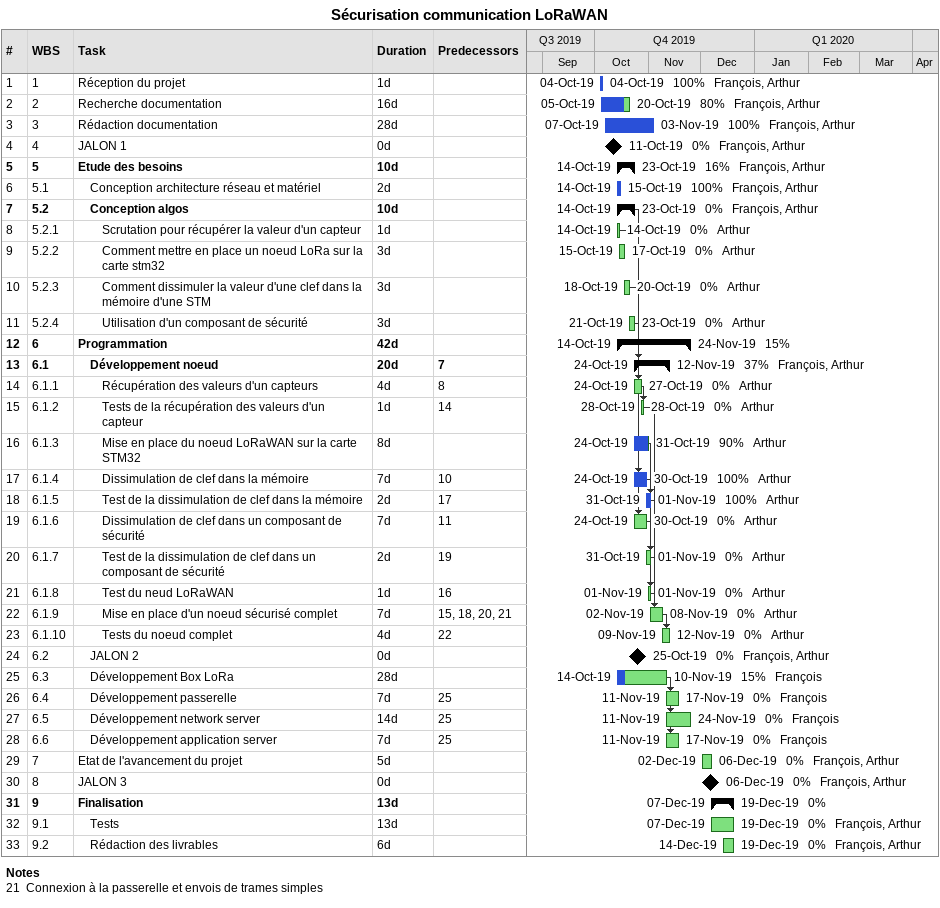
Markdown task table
Sécurisation communication LoRaWAN

| ID | WBS | Task | Duration | Start | Finish | Predecessors | Resources | % complete |
|---|---|---|---|---|---|---|---|---|
| 1 | 1 | Réception du projet | 1d | 2019-10-04 | 2019-10-04 |  | François, Arthur | 100 |
| 2 | 2 | Recherche documentation | 16d | 2019-10-05 | 2019-10-20 |  | François, Arthur | 80 |
| 3 | 3 | Rédaction documentation | 28d | 2019-10-07 | 2019-11-03 |  | François, Arthur | 100 |
| 4 | 4 | JALON 1 | 0d | 2019-10-11 | 2019-10-11 |  | François, Arthur | 0 |
| 5 | 5 | **Etude des besoins** | 10d | 2019-10-14 | 2019-10-23 |  | François, Arthur | 16 |
| 6 | 5.1 | Conception architecture réseau et matériel | 2d | 2019-10-14 | 2019-10-15 |  | François, Arthur | 100 |
| 7 | 5.2 | **Conception algos** | 10d | 2019-10-14 | 2019-10-23 |  | François, Arthur | 0 |
| 8 | 5.2.1 | Scrutation pour récupérer la valeur d'un capteur | 1d | 2019-10-14 | 2019-10-14 |  | Arthur | 0 |
| 9 | 5.2.2 | Comment mettre en place un noeud LoRa sur la carte stm32 | 3d | 2019-10-15 | 2019-10-17 |  | Arthur | 0 |
| 10 | 5.2.3 | Comment dissimuler la valeur d'une clef dans la mémoire d'une STM | 3d | 2019-10-18 | 2019-10-20 |  | Arthur | 0 |
| 11 | 5.2.4 | Utilisation d'un composant de sécurité | 3d | 2019-10-21 | 2019-10-23 |  | Arthur | 0 |
| 12 | 6 | **Programmation** | 42d | 2019-10-14 | 2019-11-24 |  |  | 15 |
| 13 | 6.1 | **Développement noeud** | 20d | 2019-10-24 | 2019-11-12 | 7 | François, Arthur | 37 |
| 14 | 6.1.1 | Récupération des valeurs d'un capteurs | 4d | 2019-10-24 | 2019-10-27 | 8 | Arthur | 0 |
| 15 | 6.1.2 | Tests de la récupération des valeurs d'un capteur | 1d | 2019-10-28 | 2019-10-28 | 14 | Arthur | 0 |
| 16 | 6.1.3 | Mise en place du noeud LoRaWAN sur la carte STM32 | 8d | 2019-10-24 | 2019-10-31 |  | Arthur | 90 |
| 17 | 6.1.4 | Dissimulation de clef dans la mémoire | 7d | 2019-10-24 | 2019-10-30 | 10 | Arthur | 100 |
| 18 | 6.1.5 | Test de la dissimulation de clef dans la mémoire | 2d | 2019-10-31 | 2019-11-01 | 17 | Arthur | 100 |
| 19 | 6.1.6 | Dissimulation de clef dans un composant de sécurité | 7d | 2019-10-24 | 2019-10-30 | 11 | Arthur | 0 |
| 20 | 6.1.7 | Test de la dissimulation de clef dans un composant de sécurité | 2d | 2019-10-31 | 2019-11-01 | 19 | Arthur | 0 |
| 21 | 6.1.8 | Test du neud LoRaWAN | 1d | 2019-11-01 | 2019-11-01 | 16 | Arthur | 0 |
| 22 | 6.1.9 | Mise en place d'un noeud sécurisé complet | 7d | 2019-11-02 | 2019-11-08 | 15, 18, 20, 21 | Arthur | 0 |
| 23 | 6.1.10 | Tests du noeud complet | 4d | 2019-11-09 | 2019-11-12 | 22 | Arthur | 0 |
| 24 | 6.2 | JALON 2 | 0d | 2019-10-25 | 2019-10-25 |  | François, Arthur | 0 |
| 25 | 6.3 | Développement Box LoRa | 28d | 2019-10-14 | 2019-11-10 |  | François | 15 |
| 26 | 6.4 | Développement passerelle | 7d | 2019-11-11 | 2019-11-17 | 25 | François | 0 |
| 27 | 6.5 | Développement network server | 14d | 2019-11-11 | 2019-11-24 | 25 | François | 0 |
| 28 | 6.6 | Développement application server | 7d | 2019-11-11 | 2019-11-17 | 25 | François | 0 |
| 29 | 7 | Etat de l'avancement du projet | 5d | 2019-12-02 | 2019-12-06 |  | François, Arthur | 0 |
| 30 | 8 | JALON 3 | 0d | 2019-12-06 | 2019-12-06 |  | François, Arthur | 0 |
| 31 | 9 | **Finalisation** | 13d | 2019-12-07 | 2019-12-19 |  |  | 0 |
| 32 | 9.1 | Tests | 13d | 2019-12-07 | 2019-12-19 |  | François, Arthur | 0 |
| 33 | 9.2 | Rédaction des livrables | 6d | 2019-12-14 | 2019-12-19 |  | François, Arthur | 0 |

Notes
- 21: Connexion à la passerelle et envois de trames simples
